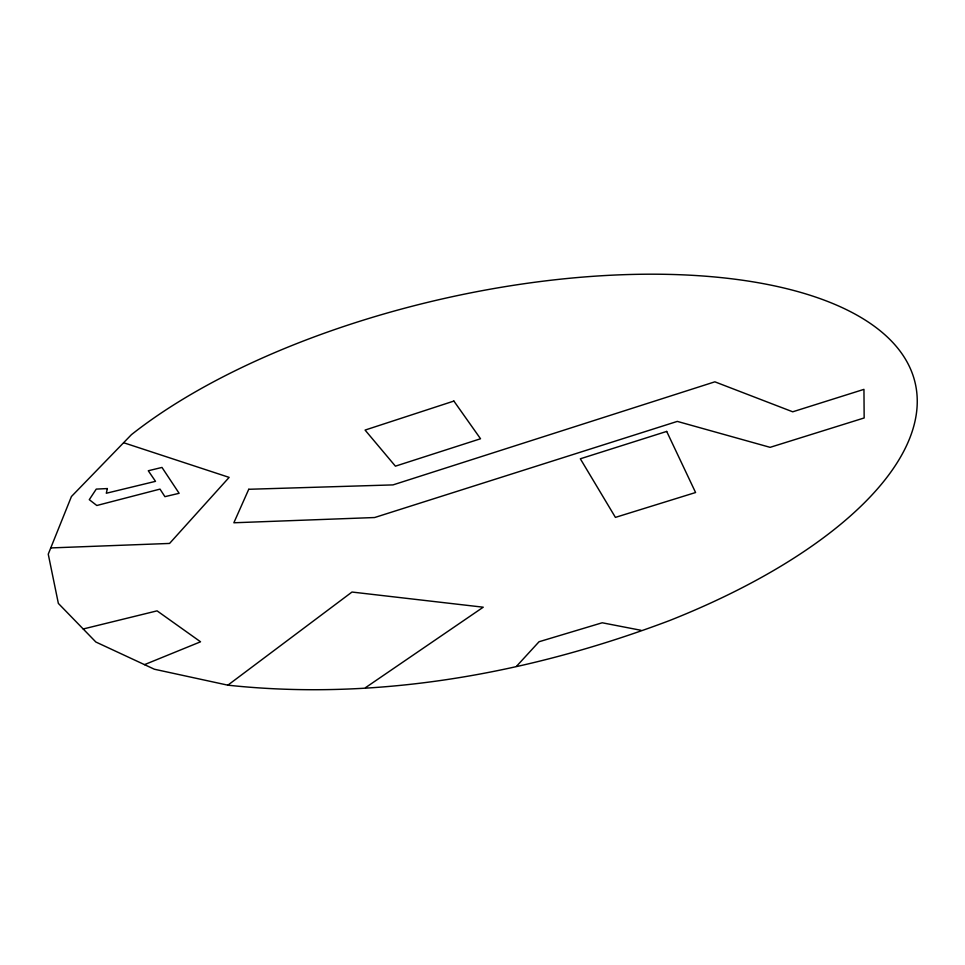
<?xml version="1.0" encoding="UTF-8"?>
<svg xmlns="http://www.w3.org/2000/svg" width="965" height="965" viewBox="0 0 965 965"><rect width="100%" height="100%" fill="white"/><g stroke="black" fill="none" stroke-linecap="round" stroke-linejoin="round"><path stroke-width="1.45" d="M516.516 666.296L539.049 641.737L602.208 622.775L641.05 630.302M227.861 685.174C377.641 701.253 529.363 673.498 669.529 620.567A443.924 187.765 -12.9 0 0 817.15 297.594A443.924 187.765 -12.9 0 0 131.421 434.66L71.434 496.517L48.25 554.163L58.358 603.415L95.873 642.027L154.364 669.227L227.861 685.174L351.996 592.04L483.236 607.202L365.47 687.683M144.497 664.644L200.551 641.797L157.078 610.857L83.195 628.987M50.759 547.927L169.563 543.44L229.139 477.385L123.604 442.718M107.368 488.567L106.295 493.248L155.51 481.342L148.284 470.751L161.987 467.434L179.128 493.308L164.918 496.661L159.997 489.11L96.814 505.503L89.287 499.665L96.259 489.098L107.368 488.567M248.753 489.279L233.856 522.777L374.625 517.53L677.309 421.403L770.106 447.338L864.158 417.966L863.952 389.365L792.723 411.802L714.86 381.826L392.984 484.9L248.753 489.279M453.888 401.066L365.072 430.076L395.409 466.167L480.534 438.761L453.888 401.066M666.694 431.415L580.327 458.785L615.417 517.385L695.584 492.524L666.694 431.415"/></g></svg>
